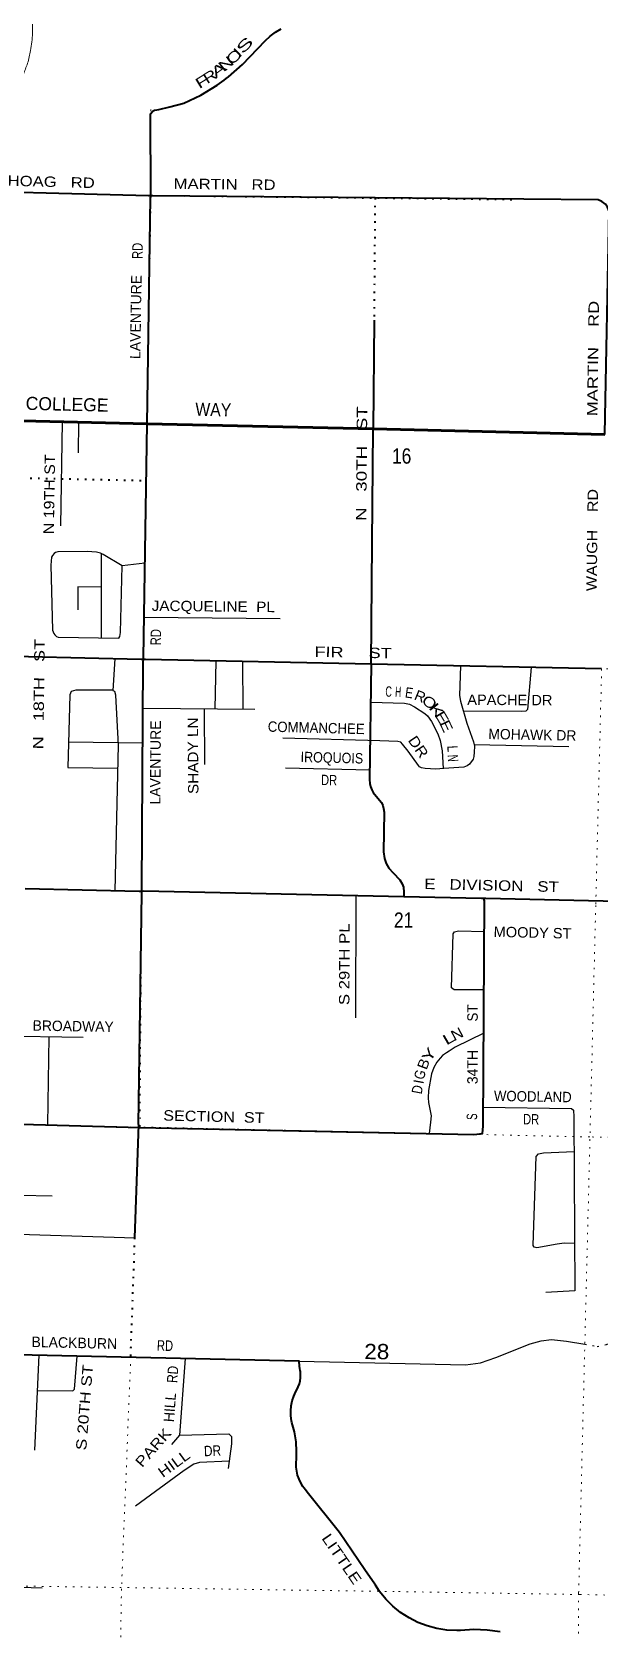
# Model space of a CAD drawing. Header units: feet. Extents: x -493433 to -244333, y 184684 to 373072.
# Drawn here: x -322591 to -316036, y 332238 to 350695 of the extents above; entities that cross this region are included whole.
import ezdxf
from ezdxf.enums import TextEntityAlignment as Align

# ---------------------------------------------------------------- set-up
doc = ezdxf.new("R2010")
doc.units = ezdxf.units.FT
doc.header["$LTSCALE"] = 60
doc.linetypes.add('DOTTED', pattern=[1.5, 0.3, -1.2])
for name, color, linetype, lineweight in [('17', 7, 'Continuous', 25), ('23', 7, 'Continuous', 70), ('26', 7, 'Continuous', 40), ('27', 7, 'Continuous', 13), ('29', 7, 'Continuous', 25), ('30', 7, 'Continuous', 13), ('39', 7, 'Continuous', 13), ('53', 7, 'DOTTED', 40), ('7', 7, 'DOTTED', 13)]:
    doc.layers.add(name, color=color, linetype=linetype, lineweight=lineweight)

msp = doc.modelspace()

# ---------------------------------------------------------------- linework, layer by layer
at = {"layer": '23'}
msp.add_line((-321263, 346173.35), (-324349.9, 346245.14), dxfattribs=at)
msp.add_lwpolyline([(-315980.27, 346050.5), (-318653.56, 346112.67), (-321263, 346173.35)], dxfattribs=at)
at = {"layer": '26'}
for p, q in [((-318643.56, 347369.25), (-318653.56, 346112.67)), ((-316017.28, 343344.24), (-318675.14, 343398.95)), ((-321360.19, 338084.05), (-321406.92, 336777.08))]:
    msp.add_line(p, q, dxfattribs=at)
for points in [[(-321219.14, 348803.35), (-321219.23, 348829.45), (-321222.47, 349725.67), (-321222.56, 349750.67), (-321202.2, 349775.67), (-321199.44, 349778.05), (-321192.03, 349783.2), (-321184.13, 349787.55), (-321175.82, 349791.05), (-321175.52, 349791.14), (-321150.06, 349796.15), (-321125.52, 349801.51), (-320998.6, 349829.24), (-320838.19, 349873.52), (-320641.39, 349966.36), (-320455.37, 350079.26), (-320374.08, 350138.46), (-320349.02, 350156.71), (-320324.08, 350178.82), (-320163.43, 350321.19), (-319898.83, 350593.25), (-319843.33, 350646.01), (-319782.61, 350692.68), (-319717.35, 350732.74)], [(-321219.14, 348803.35), (-321247.48, 348805.1), (-323909.03, 348874.69)], [(-321263, 346173.35), (-321221.79, 348779.45), (-321219.14, 348803.35)], [(-318632.34, 348779.82), (-321197.48, 348803.15), (-321219.14, 348803.35)], [(-315980.27, 346050.5), (-315979.79, 346056.27), (-315930.57, 348627.2), (-315948.2, 348671.17), (-315973.73, 348707.35), (-316014.14, 348737.14), (-316058.92, 348756.42), (-318632.34, 348779.82)], [(-321306.01, 343453.1), (-321305.65, 343475.87), (-321263, 346173.35)], [(-318675.14, 343398.95), (-318664.05, 344793.06), (-318653.56, 346112.67)], [(-321306.01, 343453.1), (-321332.12, 343453.67), (-322631.53, 343482.06), (-323644.02, 343504.19)], [(-321324.5, 340774.54), (-321324.31, 340803.61), (-321307.28, 343425.87), (-321306.01, 343453.1)], [(-318675.14, 343398.95), (-321282.12, 343452.61), (-321306.01, 343453.1)], [(-318675.14, 343398.95), (-318694.88, 342065.1), (-318693.4, 342021.98), (-318684.58, 341984.74), (-318669.89, 341948.48), (-318652.26, 341915.15), (-318579.43, 341829.63), (-318558.22, 341800.48), (-318541.56, 341767.16), (-318532.75, 341733.84), (-318527.48, 341689.64), (-318533.4, 341230.22), (-318524.3, 341156.44), (-318503.94, 341096.39), (-318472.85, 341044.92), (-318423.5, 340990.73), (-318345.31, 340908.73), (-318317.44, 340863.69), (-318304.58, 340824.01), (-318299.22, 340767.18), (-318300.69, 340713.91)], [(-321324.5, 340774.54), (-321355.53, 340775.21), (-322668.85, 340805.27)], [(-321360.19, 338084.05), (-321324.78, 340753.61), (-321324.5, 340774.54)], [(-318300.69, 340713.91), (-321305.53, 340778.08), (-321324.5, 340774.54)], [(-322713.39, 338090.17), (-322709.42, 338090.06), (-321347, 338051.54), (-317493.7, 337969.62), (-317392.69, 337981.13), (-317384.03, 338065.92), (-317370.3, 340667.05), (-317378.25, 340692.05)], [(-317378.25, 340692.05), (-317403.25, 340694.74), (-318300.69, 340713.91)], [(-314472.28, 340625.9), (-317353.25, 340691.48), (-317378.25, 340692.05)], [(-318581.02, 332695.7), (-318627.76, 332767.37), (-318643.97, 332792.23), (-318661.5, 332817.37), (-318749.27, 332943.24), (-319041.08, 333373.25), (-319414.6, 333842.21), (-319434.56, 333867.27), (-319453.6, 333892.21), (-319463.7, 333905.43), (-319488.74, 333946.5), (-319509.34, 333989.96), (-319525.3, 334035.34), (-319536.42, 334082.13), (-319542.59, 334129.83), (-319543.74, 334177.92), (-319539.86, 334225.86), (-319539.83, 334226.07), (-319537.27, 334308.24), (-319544, 334422.81), (-319562.67, 334536.06), (-319593.07, 334646.74), (-319596.32, 334663.97), (-319603.16, 334721.68), (-319603.94, 334779.78), (-319598.64, 334837.65), (-319587.31, 334894.64), (-319570.1, 334950.14), (-319547.17, 335003.54), (-319518.79, 335054.25), (-319517.76, 335056.69), (-319505.59, 335090.56), (-319497.04, 335125.51), (-319492.18, 335161.17), (-319491.08, 335197.14), (-319493.74, 335233.03), (-319495.62, 335243.44), (-319500.13, 335268.32), (-319502.52, 335293.44), (-319508.07, 335351.69), (-322758.97, 335427.46)], [(-317187.42, 332227.79), (-317338.88, 332249.12), (-317491.73, 332254.49), (-317644.31, 332243.86), (-317688.02, 332242.91), (-317803.29, 332248.72), (-317917.33, 332266.55), (-318028.88, 332296.21), (-318136.72, 332337.36), (-318239.66, 332389.56), (-318336.58, 332452.23), (-318426.43, 332524.69), (-318508.2, 332606.14), (-318581.02, 332695.7)]]:
    msp.add_lwpolyline(points, dxfattribs=at)
at = {"layer": '29'}
for p, q in [((-322243.13, 346196.14), (-322263.67, 344994.98)), ((-322053.81, 346191.74), (-322057, 345835.96)), ((-321793.95, 344675.79), (-321791.36, 343700.1)), ((-321296.95, 343941), (-319726.68, 343923.87)), ((-321653.91, 343095.77), (-321629.73, 343460.17)), ((-320471.23, 343435.92), (-320479.54, 342877.66)), ((-320161.38, 343429.54), (-320156.07, 342874.9)), ((-320018.2, 342873.72), (-321308.26, 342884.74)), ((-320605.38, 342878.74), (-320600.66, 342241.43)), ((-322169.38, 342501.93), (-321313.36, 342489.11)), ((-316397.38, 342445.18), (-317487.7, 342466.6)), ((-319664.31, 342202.31), (-318693.2, 342178.75)), ((-318854.52, 340725.73), (-318858.69, 339316.87)), ((-322002.24, 339088.33), (-325355.51, 339144.63)), ((-322397.88, 339097.59), (-322412.33, 338079.48)), ((-322732.55, 337268.8), (-322357.33, 337260.56)), ((-322743.11, 336817.89), (-321402.33, 336776.94)), ((-322513.33, 335421.73), (-322563.43, 334324.65))]:
    msp.add_line(p, q, dxfattribs=at)
for points in [[(-321288.47, 344562.56), (-321549.03, 344531.19), (-321770.2, 344665.25), (-321800.61, 344677.46), (-321848.09, 344689.33), (-321955.27, 344697.78), (-322292.61, 344693.64), (-322320.66, 344686.09), (-322333.42, 344676.41), (-322355.18, 344653.71), (-322365.98, 344633.19), (-322372.82, 344540.4), (-322353.31, 343788.78), (-322340.08, 343753.45), (-322327.14, 343735.1), (-322307.71, 343718.91), (-322288.29, 343709.19), (-321589.96, 343696.41), (-321576.2, 343717.83), (-321568.24, 343764.37), (-321549.03, 344531.19)], [(-321792.91, 344285.12), (-322063.88, 344292.09), (-322063.88, 344024.39)], [(-317646.83, 343377.78), (-317657.48, 343035.65), (-317647.81, 342971.85), (-317572.71, 342718.36), (-317494.78, 342501.06), (-317484.85, 342452.74), (-317489.16, 342383.66), (-317493.2, 342330.74), (-317501.31, 342299.83), (-317540.95, 342245.49), (-317568.73, 342224.95), (-317606.33, 342209.65), (-317838.91, 342194.95), (-317929.37, 342185.04), (-318054.53, 342193.67), (-318097.69, 342202.31), (-318119.01, 342214.15), (-318131.01, 342227.96), (-318250.53, 342391.87), (-318313.48, 342474.33), (-318335.05, 342495.92), (-318369.16, 342505.4), (-318574.96, 342514.25), (-319694.52, 342543.42)], [(-316829.01, 343360.95), (-316872.49, 342873.16), (-316893.59, 342854.3), (-316947.71, 342850.75), (-317613.01, 342854.4)], [(-321657.9, 343097.88), (-322084.04, 343097.78), (-322137.24, 343080.97), (-322155.91, 343045.08), (-322176.78, 342203.79), (-321599.62, 342198.43)], [(-321633.05, 340781.56), (-321593.35, 342464.02), (-321624.85, 343040.72), (-321636.61, 343080.97), (-321654, 343091.74)], [(-318681.66, 342958.39), (-318290.61, 342946.61), (-318235.79, 342936.34), (-318175.37, 342906.11), (-318056.92, 342830.38), (-318028.38, 342801.39), (-317981.16, 342737.72), (-317908.75, 342593.31), (-317881.9, 342517.51), (-317858.58, 342398.81), (-317847.17, 342194.43)], [(-317375.73, 339638.78), (-317717.9, 339639.69), (-317750.24, 339663.5), (-317730.25, 340285.31), (-317713.58, 340308.95), (-317668.88, 340320.12), (-317372.17, 340313.18)], [(-317378.36, 339140.47), (-317706.28, 338976.51), (-317778.13, 338930.84), (-317808.29, 338909.84), (-317851.77, 338880.07), (-317879.51, 338851.55), (-317920.83, 338802.35), (-317955.26, 338741.58), (-317980.53, 338670.03), (-318015.68, 338478.19), (-318020, 338391.84), (-318015.68, 338340.02), (-317985.47, 338184.58), (-317991.01, 338112.44), (-318007.4, 337980.54)], [(-317382.87, 338285.42), (-316365.8, 338267.75), (-316341.18, 338251.51), (-316337.64, 338172.44), (-316326.06, 336166.39), (-316659.75, 336146.01)], [(-316329.21, 336712.41), (-316449.07, 336714.37), (-316532.11, 336704.88), (-316765.36, 336659.99), (-316794.33, 336666.87), (-316807.17, 336687.15), (-316802.44, 336807.87), (-316772, 337715.39), (-316746.86, 337746.32), (-316688.25, 337757.74), (-316335.33, 337771.71)], [(-319508.07, 335351.69), (-317589.1, 335310.44), (-317413.26, 335332.65), (-317237.7, 335395.7), (-316843.79, 335552.73), (-316715.53, 335589.37), (-316593.99, 335602.88), (-316422.94, 335584.87), (-316211.22, 335547.12)], [(-322531.86, 335015.99), (-322119.95, 335010.97), (-322101.27, 335030.76), (-322070.88, 335411.42)], [(-320824.71, 335382.38), (-320889.37, 334496.94), (-320982.64, 334390.38)], [(-320889.37, 334496.94), (-320319.42, 334515.83), (-320290.05, 334484.19), (-320289.7, 334400.35), (-320326.38, 334115.24)], [(-320315.79, 334197.55), (-320656.9, 334181.94), (-320723.18, 334162.78), (-320835.86, 334090.91), (-321398.46, 333679.15)], [(-325139.48, 332819.47), (-324136.03, 332787.57), (-322473.65, 332735.12)]]:
    msp.add_lwpolyline(points, dxfattribs=at)
at = {"layer": '29', "linetype": 'DOTTED'}
msp.add_lwpolyline([(-316211.22, 335547.12), (-316067.15, 335523.32), (-315959.88, 335544.78), (-315852.61, 335600.59), (-315749.64, 335695.04), (-315479.32, 336029.89), (-315109.99, 336512.31)], dxfattribs=at)
at = {"layer": '39'}
for points in [[(-320942.84, 356558.71), (-320941.38, 356475.86), (-320962.12, 356395.17), (-320970.93, 356288.15), (-320967.45, 356205.29), (-321007.31, 355985.3), (-321060.78, 355840.16), (-321075.1, 355813.98), (-321122.09, 355733.44), (-321199.35, 355653.09), (-321319.2, 355546.74), (-321385.98, 355524.92), (-321505.68, 355438.77), (-321562.53, 355392.64), (-321641.91, 355300.18), (-321812.58, 355141.6), (-321928.3, 355047.34), (-321979.21, 354985.02), (-322068.63, 354898.68), (-322131.87, 354802.08), (-322290.47, 354637.37), (-322333.09, 354605.29), (-322381.8, 354569.22), (-322444.99, 354480.71), (-322487.63, 354444.6), (-322501.91, 354422.46), (-322522.18, 354410.46), (-322538.34, 354410.55), (-322546.59, 354384.34), (-322560.74, 354382.41), (-322564.91, 354362.23), (-322725.99, 354130.86), (-322779.19, 354026.12), (-322836.32, 353937.56), (-322852.57, 353923.52), (-322873.09, 353875.16), (-322946.56, 353758.42), (-322958.82, 353736.27), (-323046.95, 353542.85), (-323147.02, 353375.76), (-323222.98, 353190.35), (-323292.73, 353027.11), (-323331.5, 352966.74), (-323385.52, 352740.78), (-323402.33, 352643.91), (-323401.02, 352538.84), (-323318.59, 352188.82), (-323256.14, 351570.23), (-323238.62, 351475.17), (-323233.82, 351289.27), (-323209.55, 350996.17), (-323204.02, 350919.37), (-323216.8, 350820.45), (-323291.19, 350568.36), (-323305.63, 350521.98), (-323381.39, 350366.87), (-323409.82, 350342.8), (-323468.73, 350288.61), (-323669.48, 350160.51), (-323740.38, 350126.6), (-323867.72, 350089.62)], [(-322735.06, 352789.39), (-322821.53, 352543.44), (-322832.05, 352480.86), (-322832.22, 352456.62), (-322835.36, 352290.97), (-322818.81, 352050.45), (-322798.93, 352003.86), (-322751.72, 351819.73), (-322653.61, 351400.93), (-322620.92, 351160.31), (-322599.75, 351006.65), (-322585.12, 350782.3), (-322585.81, 350679.27), (-322607.34, 350481.41), (-322642.66, 350334.14), (-322692.03, 350199.08), (-322758.26, 349959.06), (-322789.05, 349884.49), (-322858.44, 349775.81), (-322878.83, 349745.63), (-322958.42, 349620.85), (-322976.95, 349566.42), (-323009.52, 349528.23), (-323038, 349496.08), (-323157.59, 349426.09), (-323194.15, 349393.98), (-323265.03, 349362.08), (-323311.48, 349360.35), (-323410.12, 349403.36), (-323504.76, 349440.3), (-323595.55, 349450.95), (-323674.29, 349449.4), (-323910.17, 349499.31), (-324107.32, 349512.35)]]:
    msp.add_spline(points, degree=3, dxfattribs=at)
at = {"layer": '53'}
for p, q in [((-318632.34, 348779.82), (-318643.56, 347369.25)), ((-322610.79, 345545.31), (-321268.26, 345516.98)), ((-321406.92, 336777.1), (-321456.28, 335396.35))]:
    msp.add_line(p, q, dxfattribs=at)
at = {"layer": '7'}
for p, q in [((-321221.18, 349798.94), (-321217.23, 348802.13)), ((-326548.32, 348947.34), (-321217.23, 348802.13)), ((-321217.23, 348802.13), (-321304.91, 343455.33)), ((-321211.35, 348802.27), (-317048.01, 348754.59)), ((-321303.96, 343455.08), (-321324.06, 340786.35)), ((-316017.28, 343344.24), (-316085.19, 340613.9)), ((-321326.17, 340507.08), (-321344.63, 338055.46)), ((-321343.66, 338053.22), (-323753, 338112.42)), ((-316155.11, 337941.18), (-321344.63, 338055.46)), ((-310708.21, 337830.87), (-316155.11, 337941.18)), ((-321454.46, 335317.07), (-321558.44, 332724.78)), ((-318410.59, 332693.77), (-323669.39, 332771.02)), ((-321558.44, 332724.78), (-321573.6, 331767.91)), ((-316271.91, 332659.42), (-318410.59, 332693.77))]:
    msp.add_line(p, q, dxfattribs=at)
for points in [[(-315943.96, 343342.7), (-321303.96, 343455.08), (-326641.81, 343567.75)], [(-316085.19, 340613.9), (-316282.59, 332677.7), (-316298.36, 327339.55)], [(-306233.82, 332595.81), (-310850.4, 332553.62), (-316271.91, 332659.42)]]:
    msp.add_lwpolyline(points, dxfattribs=at)

# ---------------------------------------------------------------- texts
at = {"layer": '17'}
msp.add_text('COLLEGE', height=151.3, rotation=358.669, dxfattribs=at).set_placement((-322665.28, 346333.88))
at = {"layer": '17', "width": 0.9}
msp.add_text('WAY', height=151.3, rotation=358.667, dxfattribs=at).set_placement((-320707.69, 346265.62))
at = {"layer": '27'}
for s, height, rotation, width, p in [('I', 121, 43.226, 1.4, (-320199.27, 350392.78)), ('S', 121, 45.889, 1.8, (-320161.21, 350430.87)), ('A', 121, 36.651, 1.6, (-320470.8, 350159.55)), ('N', 121, 38.481, 1.45, (-320381.09, 350227.54)), ('C', 121, 39.481, 1.5, (-320293.15, 350304.22)), ('F', 121, 31.294, 1.45, (-320660.06, 350034.68)), ('R', 121, 31.651, 1.3, (-320569.55, 350091.67)), ('HOAG   RD', 120, 358.44, 1.2, (-322873.61, 348920.33)), ('MARTIN   RD', 120, 359.344, 1.2, (-320957.09, 348884.78)), ('RD', 121, 89.094, 0.8, (-321315.14, 348073.89)), ('MARTIN    RD', 120, 89.211, 1.3, (-316066.01, 346258.59)), ('N   30TH   ST', 120, 89.544, 1.35, (-318732.7, 345050.9)), ('WAUGH    RD', 120, 89.211, 1.15, (-316074.94, 344240.19)), ('N   18TH   ST', 120, 89.201, 1.3, (-322460.46, 342414.09)), ('RD', 121, 89.061, 0.8, (-321103.61, 343614.97)), ('FIR     ST', 120, 358.821, 1.3, (-319332.48, 343482.49)), ('E   DIVISION   ST', 121, 358.688, 1.2, (-318065.32, 340802.79)), ('ST', 121, 89.698, 0.95, (-317446.99, 339272.38)), ('SECTION  ST', 121, 358.592, 1.15, (-321077.13, 338130.15)), ('S', 121, 89.698, 0.7, (-317454.26, 338136.84)), ('RD', 121, 358.664, 0.8, (-321150.89, 335473.95)), ('LITTLE', 121, 304.537, 1.25, (-319254.02, 333308.8))]:
    msp.add_text(s, height=height, rotation=rotation, dxfattribs=dict(at, width=width)).set_placement(p)
for s, rotation, p in [('LAVENTURE', 89.061, (-321341.07, 346919.3)), ('LAVENTURE', 89.568, (-321110.27, 341777)), ('34TH', 89.698, (-317447.72, 338549.38)), ('BLACKBURN', 358.665, (-322598.38, 335516.22))]:
    msp.add_text(s, height=121, rotation=rotation, dxfattribs=at).set_placement(p)
at = {"layer": '30'}
for s, rotation, width, p in [('N 19TH ST', 89.02, 1.15, (-322339.21, 344895.89)), ('JACQUELINE  PL', 359.375, 1.1, (-321210.49, 344013.3)), ('APACHE DR', 359.686, 1.05, (-317568.29, 342927.72)), ('SHADY LN', 90.424, 1.1, (-320669.8, 341899.57)), ('COMMANCHEE', 358.508, 0.95, (-319871.37, 342618.7)), ('DR', 304.358, 1.15, (-318257.51, 342519.37)), ('IROQUOIS', 358.61, 0.9, (-319492.36, 342268.16)), ('DR', 358.61, 0.8, (-319256.6, 342002.37)), ('S 29TH PL', 89.83, 1.2, (-318928.26, 339462.77)), ('MOODY ST', 358.66, 1.05, (-317264.98, 340250.4)), ('WOODLAND', 359.005, 0.95, (-317260.96, 338356.2)), ('DR', 359.005, 0.8, (-316924.75, 338087.13)), ('S 20TH ST', 85.435, 1.25, (-321965.4, 334320.56)), ('RD', 85.823, 0.85, (-320915.66, 335098.11)), ('PARK', 48.805, 1.2, (-321320.52, 334118.38)), ('HILL', 36.2, 1.2, (-321081.61, 334003.18)), ('DR', 2.62, 0.85, (-320603.63, 334254.45))]:
    msp.add_text(s, height=120, rotation=rotation, dxfattribs=dict(at, width=width)).set_placement(p)
for s, rotation, width, p in [('C', 358.275, 0.65, (-318477.18, 343022.26)), ('H', 358.275, 0.6, (-318367.15, 343018.94)), ('E', 352.389, 0.85, (-318246.05, 343008.02)), ('R', 337.408, 1.05, (-318134.02, 342971)), ('O', 325.408, 1.3, (-318037.92, 342907.96)), ('K', 307.562, 1.5, (-317969.86, 342829.65)), ('E', 300.63, 1.35, (-317911.68, 342751.07)), ('E', 295.505, 1.25, (-317863.49, 342656.37)), ('L', 273.195, 0.85, (-317796.71, 342418)), ('N', 273.195, 0.7, (-317792.67, 342309.3)), ('L', 29.906, 1.5, (-317750.5, 339028.6)), ('N', 26.906, 1.15, (-317658.37, 339075.86)), ('Y', 56.377, 1.45, (-317958.23, 338857.6)), ('G', 75.617, 0.85, (-318056.34, 338646.31)), ('B', 69.48, 1.1, (-318017.44, 338762.84)), ('D', 79.617, 0.85, (-318085.44, 338477.99))]:
    msp.add_text(s, height=120, rotation=rotation, dxfattribs=dict(at, width=width)).set_placement(p, align=Align.CENTER)
for s, rotation, p in [('MOHAWK DR', 358.875, (-317325.73, 342533.43)), ('BROADWAY', 359.038, (-322584.7, 339168.01)), ('HILL', 85.823, (-320952.61, 334645.54))]:
    msp.add_text(s, height=120, rotation=rotation, dxfattribs=at).set_placement(p)
msp.add_text('I', height=120, rotation=79.617, dxfattribs=at).set_placement((-318069.74, 338568.06), align=Align.CENTER)
at = {"layer": '7'}
for s, rotation, width, p in [('16', 0.272, 0.85, (-318436.17, 345711.65)), ('21', 359.653, 0.85, (-318414.75, 340356.42)), ('28', 359.652, 1.1, (-318756.94, 335376.32))]:
    msp.add_text(s, height=176.5, rotation=rotation, dxfattribs=dict(at, width=width)).set_placement(p)

doc.saveas('drawing.dxf')
